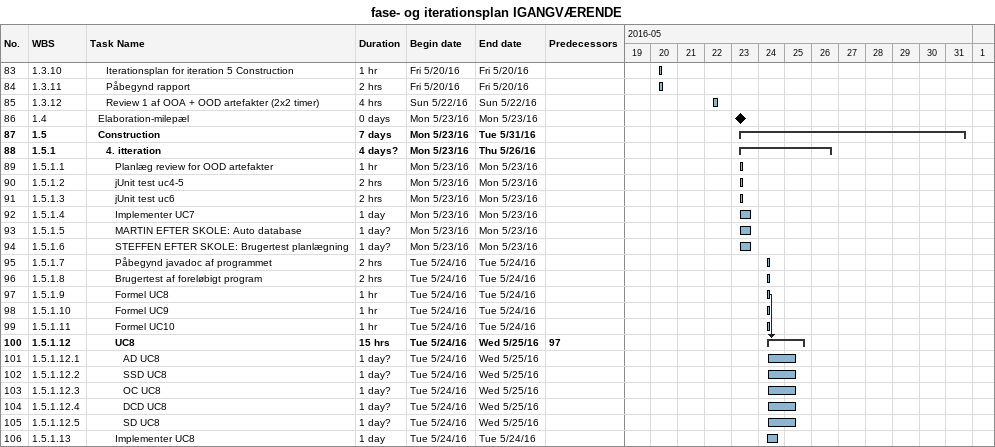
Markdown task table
fase- og iterationsplan IGANGVÆRENDE

| ID | WBS | Task | Duration | Start | Finish | Predecessors |
|---|---|---|---|---|---|---|
| 83 | 1.3.10 | Iterationsplan for iteration 5 Construction | 1h | 2016-05-20 | 2016-05-20 |  |
| 84 | 1.3.11 | Påbegynd rapport | 2h | 2016-05-20 | 2016-05-20 |  |
| 85 | 1.3.12 | Review 1 af OOA + OOD artefakter (2x2 timer) | 4h | 2016-05-22 | 2016-05-22 |  |
| 86 | 1.4 | Elaboration-milepæl | 0d | 2016-05-23 | 2016-05-23 |  |
| 87 | 1.5 | **Construction** | 7d | 2016-05-23 | 2016-05-31 |  |
| 88 | 1.5.1 | **4. itteration** | 4d? | 2016-05-23 | 2016-05-26 |  |
| 89 | 1.5.1.1 | Planlæg review for OOD artefakter | 1h | 2016-05-23 | 2016-05-23 |  |
| 90 | 1.5.1.2 | jUnit test uc4-5 | 2h | 2016-05-23 | 2016-05-23 |  |
| 91 | 1.5.1.3 | jUnit test uc6 | 2h | 2016-05-23 | 2016-05-23 |  |
| 92 | 1.5.1.4 | Implementer UC7 | 1d | 2016-05-23 | 2016-05-23 |  |
| 93 | 1.5.1.5 | MARTIN EFTER SKOLE: Auto database | 1d? | 2016-05-23 | 2016-05-23 |  |
| 94 | 1.5.1.6 | STEFFEN EFTER SKOLE: Brugertest planlægning | 1d? | 2016-05-23 | 2016-05-23 |  |
| 95 | 1.5.1.7 | Påbegynd javadoc af programmet | 2h | 2016-05-24 | 2016-05-24 |  |
| 96 | 1.5.1.8 | Brugertest af foreløbigt program | 2h | 2016-05-24 | 2016-05-24 |  |
| 97 | 1.5.1.9 | Formel UC8 | 1h | 2016-05-24 | 2016-05-24 |  |
| 98 | 1.5.1.10 | Formel UC9 | 1h | 2016-05-24 | 2016-05-24 |  |
| 99 | 1.5.1.11 | Formel UC10 | 1h | 2016-05-24 | 2016-05-24 |  |
| 100 | 1.5.1.12 | **UC8** | 15h | 2016-05-24 | 2016-05-25 | 97 |
| 101 | 1.5.1.12.1 | AD UC8 | 1d? | 2016-05-24 | 2016-05-25 |  |
| 102 | 1.5.1.12.2 | SSD UC8 | 1d? | 2016-05-24 | 2016-05-25 |  |
| 103 | 1.5.1.12.3 | OC UC8 | 1d? | 2016-05-24 | 2016-05-25 |  |
| 104 | 1.5.1.12.4 | DCD UC8 | 1d? | 2016-05-24 | 2016-05-25 |  |
| 105 | 1.5.1.12.5 | SD UC8 | 1d? | 2016-05-24 | 2016-05-25 |  |
| 106 | 1.5.1.13 | Implementer UC8 | 1d | 2016-05-24 | 2016-05-24 |  |
